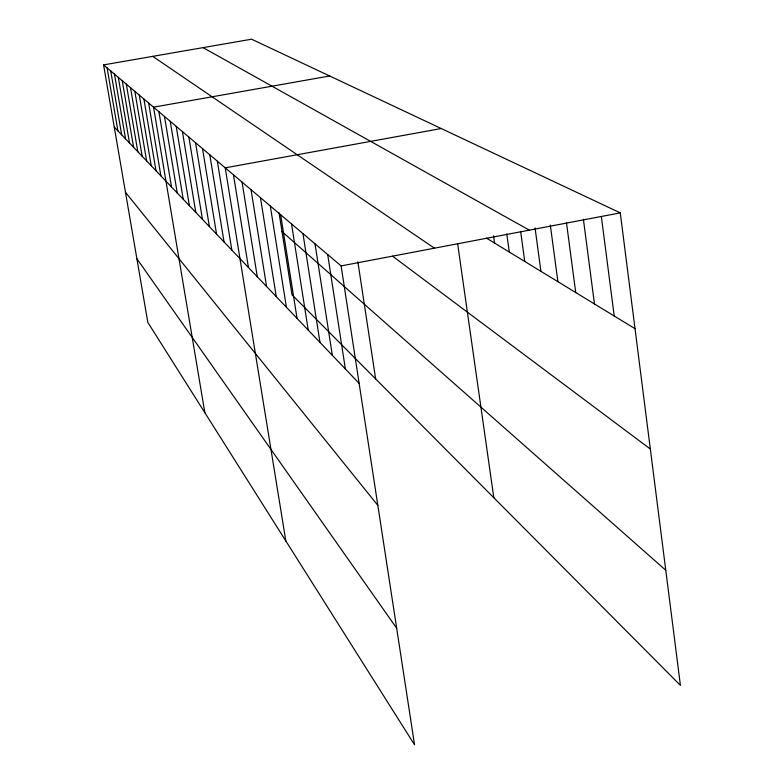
<?xml version="1.0" encoding="UTF-8"?>
<svg xmlns="http://www.w3.org/2000/svg" width="784" height="784" viewBox="0 0 784 784"><rect width="100%" height="100%" fill="white"/><g stroke="black" fill="none" stroke-linecap="round" stroke-linejoin="round"><path stroke-width="1.18" d="M620.271 212.876L251.576 39.2L103.576 64.896L341.118 265.913L620.271 212.876L680.424 685.363L292.02 294.833L279.035 212.797M441.225 128.537L225.224 167.835L285.837 540.97M329.672 75.989L153.537 107.173L204.869 412.756M203.056 47.618L529.327 230.153M486.501 238.15L635.011 328.682M152.743 56.36L434.414 248.185M392.568 256.172L650.338 449.016M282.015 231.584L665.773 570.262M114.258 127.047L359.121 383.366M125.469 192.286L377.829 505.357M136.886 258.71L396.675 628.219M122.255 80.693L133.603 147.294M118.306 77.351L129.507 143.011M114.464 74.098L125.538 138.846M110.73 70.942L121.667 134.799M107.104 67.875L117.914 130.869M103.576 64.896L147.833 322.42L414.55 744.8L341.118 265.913M143.893 99.009L155.996 170.726M139.297 95.119L151.234 165.747M134.838 91.346L146.628 160.926M130.516 87.69L142.159 156.241M126.322 84.143L137.817 151.704M164.464 116.414L177.262 192.991M158.907 111.71L171.52 186.984M148.637 103.018L160.896 175.871M188.856 137.053L202.458 219.373M182.407 131.604L195.804 212.405M176.204 126.351L189.395 205.692M170.226 121.295L183.221 199.234M209.779 154.762L224.048 241.972M202.527 148.627L216.56 234.132M195.549 142.727L209.377 226.605M233.456 174.803L248.45 267.52M217.335 161.161L231.848 250.135M251.037 189.689L266.57 286.483M242.05 182.074L257.309 276.791M270.313 205.996L286.405 307.25M260.455 197.646L276.262 296.626M291.54 223.959L308.23 330.084M280.662 214.757L297.048 318.392M315.011 243.824L332.338 355.328M302.967 233.632L319.97 342.383M327.702 254.565L345.372 368.97M357.867 261.768L375.644 378.917M457.631 243.706L493.822 497.732M506.807 233.936L509.306 252.046M493.548 235.798L494.557 243.06M520.635 231.339L524.741 261.464M535.06 227.977L540.921 271.323M550.319 225.067L557.894 281.672M566.469 222.587L575.721 292.54M583.404 219.334L594.468 303.967M601.357 216.502L614.205 315.991"/></g></svg>
